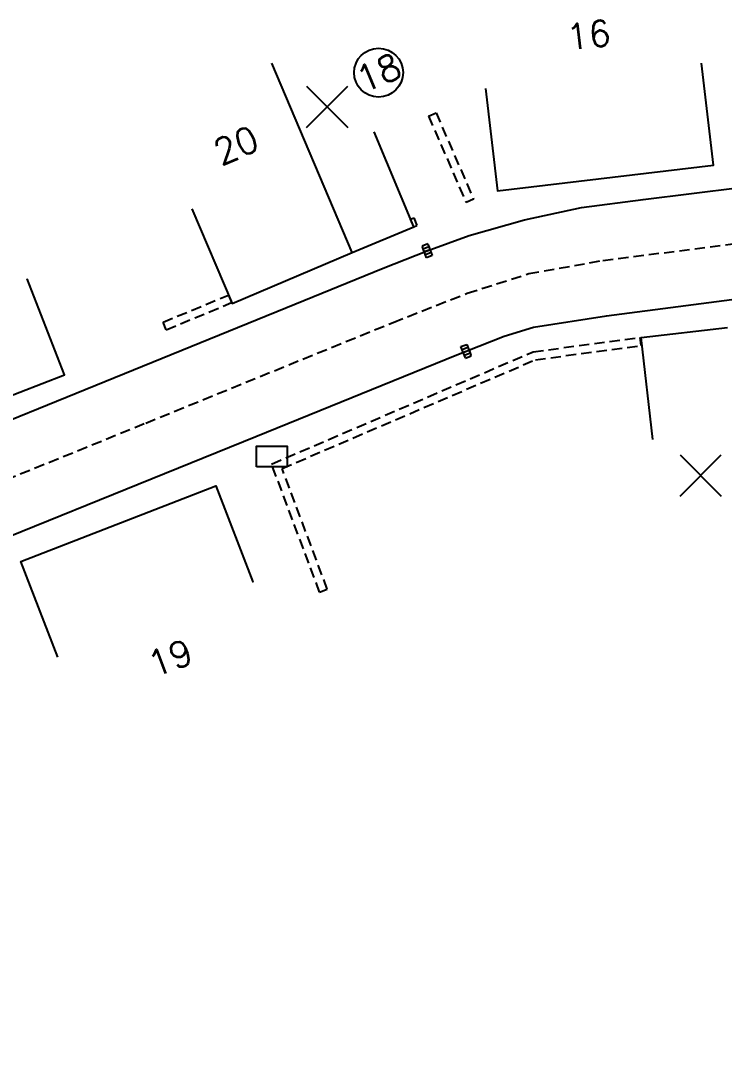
# Model space of a CAD drawing. Header units: millimetres. Extents: x 134000 to 135000, y 131000 to 132000.
# Drawn here: x 134470.7 to 134504.9, y 131392.8 to 131442.9 of the extents above; entities that cross this region are included whole.
import ezdxf
from ezdxf.enums import TextEntityAlignment as Align

# ---------------------------------------------------------------- set-up
doc = ezdxf.new("R2010")
doc.units = ezdxf.units.MM
doc.linetypes.add('DASHED', pattern=[0.75, 0.5, -0.25])
doc.layers.get('0').update_dxf_attribs({"linetype": 'CONTINUOUS'})
for name, color, linetype in [('W0001', 6, 'DASHED'), ('W0008', 7, 'CONTINUOUS'), ('W0100', 7, 'CONTINUOUS'), ('W0112', 1, 'DASHED'), ('W0400', 7, 'CONTINUOUS'), ('W0991', 7, 'CONTINUOUS'), ('W1102', 7, 'CONTINUOUS'), ('W1471', 7, 'CONTINUOUS')]:
    doc.layers.add(name, color=color, linetype=linetype)
doc.styles.get("Standard").update_dxf_attribs({"font": 'romans.shx', "width": 0.85})

# ---------------------------------------------------------------- blocks, each defined once
blk = doc.blocks.new('t991o')
at = {"color": 0, "linetype": 'Continuous'}
for p, q in [((-1, 1), (1, -1)), ((-1, -1), (1, 1))]:
    blk.add_line(p, q, dxfattribs=at)
blk = doc.blocks.new('T400')
for p, q in [((-0.15, 0.3), (0.15, 0.3)), ((-0.15, -0.25), (-0.15, 0.3)), ((-0.15, 0.15), (0.15, 0.15)), ((-0.15, 0), (0.15, 0)), ((0.15, 0.3), (0.15, -0.25)), ((-0.15, -0.15), (0.15, -0.15)), ((-0.15, -0.25), (-0.15, -0.3)), ((-0.15, -0.3), (0.15, -0.3)), ((0.15, -0.3), (0.15, -0.25))]:
    blk.add_line(p, q)
blk = doc.blocks.new('T1471')
at = {"color": 0, "linetype": 'Continuous', "flags": 128}
blk.add_lwpolyline([(-0.75, -0.5), (-0.75, 0.5), (0.75, 0.5), (0.75, -0.5), (-0.75, -0.5)], dxfattribs=at)

msp = doc.modelspace()

# ---------------------------------------------------------------- linework, layer by layer
at = {"layer": 'W0001'}
msp.add_lwpolyline([(134299.532, 131341.367), (134318.308, 131350.726), (134327.81, 131352.736), (134339.942, 131360.458), (134353.052, 131367.881), (134374.138, 131378.946), (134395.091, 131389.924), (134398.939, 131392.146), (134405.223, 131394.886), (134411.221, 131396.806), (134426.958, 131403.198), (134447.062, 131411.324), (134476.783, 131423.388), (134488.806, 131428.284), (134492.404, 131429.697), (134495.396, 131430.652), (134498.992, 131431.294), (134506.999, 131432.307), (134519.212, 131433.61), (134530.862, 131434.019), (134541.312, 131433.831), (134560.223, 131432.693)], dxfattribs=at)
at = {"layer": 'W0008'}
for points in [[(134363.91, 131376.601), (134370.641, 131380.114), (134372.887, 131381.299), (134395.274, 131392.984), (134395.61, 131393.161), (134398.369, 131394.42), (134402.078, 131395.929), (134409.518, 131398.931), (134415.311, 131401.29), (134426.169, 131405.696), (134428.911, 131406.783), (134439.95, 131411.256), (134446.876, 131414.047), (134458.587, 131418.806), (134483.59, 131428.983), (134488.323, 131430.924), (134490.458, 131431.761), (134492.504, 131432.503), (134495.184, 131433.266), (134497.953, 131433.868), (134500.959, 131434.257), (134505.645, 131434.833)], [(134375.389, 131376.593), (134390.27, 131384.424), (134390.69, 131384.646), (134398.732, 131388.865), (134400.369, 131390.33), (134401.695, 131391.058), (134403.558, 131391.927), (134405.511, 131392.737), (134407.33, 131393.352), (134410.335, 131393.628), (134428.677, 131401.077), (134429.11, 131401.253), (134482.137, 131422.733), (134491.898, 131426.705), (134492.349, 131426.88), (134494.192, 131427.617), (134495.619, 131428.054), (134499.163, 131428.608), (134507.254, 131429.659)]]:
    msp.add_lwpolyline(points, dxfattribs=at)
at = {"layer": 'W0100'}
for points in [[(134493.293, 131439.643), (134493.882, 131434.678), (134504.368, 131435.923), (134503.778, 131440.888), (134503.778, 131440.888), (134503.778, 131440.888), (134503.778, 131440.888), (134503.778, 131440.888), (134503.778, 131440.888), (134503.778, 131440.888), (134503.778, 131440.888), (134503.778, 131440.888), (134503.778, 131440.888), (134503.778, 131440.888), (134503.778, 131440.888), (134503.778, 131440.888), (134503.778, 131440.888), (134503.778, 131440.888), (134503.778, 131440.888), (134503.778, 131440.888), (134503.778, 131440.888), (134503.778, 131440.888), (134503.778, 131440.888), (134503.778, 131440.888), (134503.778, 131440.888), (134503.778, 131440.888), (134503.778, 131440.888), (134503.778, 131440.888), (134503.778, 131440.888), (134503.778, 131440.888), (134503.778, 131440.888), (134503.778, 131440.888), (134503.778, 131440.888), (134503.778, 131440.888), (134503.778, 131440.888), (134503.778, 131440.888), (134503.778, 131440.888), (134503.778, 131440.888), (134503.778, 131440.888), (134503.778, 131440.888), (134503.778, 131440.888), (134503.778, 131440.888), (134503.778, 131440.888), (134503.778, 131440.888), (134503.778, 131440.888), (134503.778, 131440.888), (134503.778, 131440.888), (134503.778, 131440.888), (134503.778, 131440.888), (134503.778, 131440.888), (134503.778, 131440.888), (134503.778, 131440.888), (134503.778, 131440.888), (134503.778, 131440.888), (134503.778, 131440.888), (134503.778, 131440.888), (134503.778, 131440.888), (134503.778, 131440.888), (134503.778, 131440.888), (134503.778, 131440.888), (134503.778, 131440.888), (134503.778, 131440.888), (134503.778, 131440.888), (134503.778, 131440.888), (134503.778, 131440.888), (134503.778, 131440.888), (134503.778, 131440.888), (134503.778, 131440.888), (134503.778, 131440.888), (134503.778, 131440.888), (134503.778, 131440.888), (134503.778, 131440.888), (134503.778, 131440.888), (134503.778, 131440.888), (134503.778, 131440.888), (134503.778, 131440.888), (134503.778, 131440.888), (134503.778, 131440.888), (134503.778, 131440.888), (134503.778, 131440.888), (134503.778, 131440.888), (134503.778, 131440.888), (134503.778, 131440.888), (134503.778, 131440.888), (134503.778, 131440.888), (134503.778, 131440.888), (134503.778, 131440.888), (134503.778, 131440.888), (134503.778, 131440.888), (134503.778, 131440.888), (134503.778, 131440.888), (134503.778, 131440.888), (134503.778, 131440.888), (134503.778, 131440.888), (134503.778, 131440.888), (134503.778, 131440.888), (134503.778, 131440.888), (134503.778, 131440.888), (134503.778, 131440.888), (134503.778, 131440.888), (134503.778, 131440.888), (134503.778, 131440.888), (134503.778, 131440.888), (134503.778, 131440.888), (134503.778, 131440.888), (134503.778, 131440.888), (134503.778, 131440.888), (134503.778, 131440.888), (134503.778, 131440.888), (134503.778, 131440.888), (134503.778, 131440.888), (134503.778, 131440.888), (134503.778, 131440.888), (134503.778, 131440.888), (134503.778, 131440.888), (134503.778, 131440.888), (134503.778, 131440.888), (134503.778, 131440.888), (134503.778, 131440.888), (134503.778, 131440.888)], [(134479.03, 131433.804), (134480.985, 131429.202), (134486.819, 131431.68), (134489.807, 131432.933), (134487.874, 131437.544), (134487.874, 131437.544), (134487.874, 131437.544), (134487.874, 131437.544), (134487.874, 131437.544), (134487.874, 131437.544), (134487.874, 131437.544), (134487.874, 131437.544), (134487.874, 131437.544), (134487.874, 131437.544), (134487.874, 131437.544), (134487.874, 131437.544), (134487.874, 131437.544), (134487.874, 131437.544), (134487.874, 131437.544), (134487.874, 131437.544), (134487.874, 131437.544), (134487.874, 131437.544), (134487.874, 131437.544), (134487.874, 131437.544), (134487.874, 131437.544), (134487.874, 131437.544), (134487.874, 131437.544), (134487.874, 131437.544), (134487.874, 131437.544), (134487.874, 131437.544), (134487.874, 131437.544), (134487.874, 131437.544), (134487.874, 131437.544), (134487.874, 131437.544), (134487.874, 131437.544), (134487.874, 131437.544), (134487.874, 131437.544), (134487.874, 131437.544), (134487.874, 131437.544), (134487.874, 131437.544), (134487.874, 131437.544), (134487.874, 131437.544), (134487.874, 131437.544), (134487.874, 131437.544), (134487.874, 131437.544), (134487.874, 131437.544), (134487.874, 131437.544), (134487.874, 131437.544), (134487.874, 131437.544), (134487.874, 131437.544), (134487.874, 131437.544), (134487.874, 131437.544), (134487.874, 131437.544), (134487.874, 131437.544), (134487.874, 131437.544), (134487.874, 131437.544), (134487.874, 131437.544), (134487.874, 131437.544), (134487.874, 131437.544), (134487.874, 131437.544), (134487.874, 131437.544), (134487.874, 131437.544), (134487.874, 131437.544), (134487.874, 131437.544), (134487.874, 131437.544), (134487.874, 131437.544), (134487.874, 131437.544), (134487.874, 131437.544), (134487.874, 131437.544), (134487.874, 131437.544), (134487.874, 131437.544), (134487.874, 131437.544), (134487.874, 131437.544), (134487.874, 131437.544), (134487.874, 131437.544), (134487.874, 131437.544), (134487.874, 131437.544), (134487.874, 131437.544), (134487.874, 131437.544), (134487.874, 131437.544), (134487.874, 131437.544), (134487.874, 131437.544), (134487.874, 131437.544), (134487.874, 131437.544), (134487.874, 131437.544), (134487.874, 131437.544), (134487.874, 131437.544), (134487.874, 131437.544), (134487.874, 131437.544), (134487.874, 131437.544), (134487.874, 131437.544), (134487.874, 131437.544), (134487.874, 131437.544), (134487.874, 131437.544), (134487.874, 131437.544), (134487.874, 131437.544), (134487.874, 131437.544), (134487.874, 131437.544), (134487.874, 131437.544), (134487.874, 131437.544), (134487.874, 131437.544), (134487.874, 131437.544), (134487.874, 131437.544), (134487.874, 131437.544), (134487.874, 131437.544), (134487.874, 131437.544), (134487.874, 131437.544), (134487.874, 131437.544), (134487.874, 131437.544), (134487.874, 131437.544), (134487.874, 131437.544), (134487.874, 131437.544), (134487.874, 131437.544), (134487.874, 131437.544), (134487.874, 131437.544), (134487.874, 131437.544), (134487.874, 131437.544), (134487.874, 131437.544), (134487.874, 131437.544), (134487.874, 131437.544)], [(134456.543, 131419.406), (134472.841, 131425.74), (134471.03, 131430.4), (134471.03, 131430.4), (134471.03, 131430.4), (134471.03, 131430.4), (134471.03, 131430.4), (134471.03, 131430.4), (134471.03, 131430.4), (134471.03, 131430.4), (134471.03, 131430.4), (134471.03, 131430.4), (134471.03, 131430.4), (134471.03, 131430.4), (134471.03, 131430.4), (134471.03, 131430.4), (134471.03, 131430.4), (134471.03, 131430.4), (134471.03, 131430.4), (134471.03, 131430.4), (134471.03, 131430.4), (134471.03, 131430.4), (134471.03, 131430.4), (134471.03, 131430.4), (134471.03, 131430.4), (134471.03, 131430.4), (134471.03, 131430.4), (134471.03, 131430.4), (134471.03, 131430.4), (134471.03, 131430.4), (134471.03, 131430.4), (134471.03, 131430.4), (134471.03, 131430.4), (134471.03, 131430.4), (134471.03, 131430.4), (134471.03, 131430.4), (134471.03, 131430.4), (134471.03, 131430.4), (134471.03, 131430.4), (134471.03, 131430.4), (134471.03, 131430.4), (134471.03, 131430.4), (134471.03, 131430.4), (134471.03, 131430.4), (134471.03, 131430.4), (134471.03, 131430.4), (134471.03, 131430.4), (134471.03, 131430.4), (134471.03, 131430.4), (134471.03, 131430.4), (134471.03, 131430.4), (134471.03, 131430.4), (134471.03, 131430.4), (134471.03, 131430.4), (134471.03, 131430.4), (134471.03, 131430.4), (134471.03, 131430.4), (134471.03, 131430.4), (134471.03, 131430.4), (134471.03, 131430.4), (134471.03, 131430.4), (134471.03, 131430.4), (134471.03, 131430.4), (134471.03, 131430.4), (134471.03, 131430.4), (134471.03, 131430.4), (134471.03, 131430.4), (134471.03, 131430.4), (134471.03, 131430.4), (134471.03, 131430.4), (134471.03, 131430.4), (134471.03, 131430.4), (134471.03, 131430.4), (134471.03, 131430.4), (134471.03, 131430.4), (134471.03, 131430.4), (134471.03, 131430.4), (134471.03, 131430.4), (134471.03, 131430.4), (134471.03, 131430.4), (134471.03, 131430.4), (134471.03, 131430.4), (134471.03, 131430.4), (134471.03, 131430.4), (134471.03, 131430.4), (134471.03, 131430.4), (134471.03, 131430.4), (134471.03, 131430.4), (134471.03, 131430.4), (134471.03, 131430.4), (134471.03, 131430.4), (134471.03, 131430.4), (134471.03, 131430.4), (134471.03, 131430.4), (134471.03, 131430.4), (134471.03, 131430.4), (134471.03, 131430.4), (134471.03, 131430.4), (134471.03, 131430.4), (134471.03, 131430.4), (134471.03, 131430.4), (134471.03, 131430.4), (134471.03, 131430.4), (134471.03, 131430.4), (134471.03, 131430.4), (134471.03, 131430.4), (134471.03, 131430.4), (134471.03, 131430.4), (134471.03, 131430.4), (134471.03, 131430.4), (134471.03, 131430.4), (134471.03, 131430.4), (134471.03, 131430.4), (134471.03, 131430.4), (134471.03, 131430.4), (134471.03, 131430.4), (134471.03, 131430.4), (134471.03, 131430.4)], [(134501.419, 131422.588), (134500.851, 131427.555), (134505.041, 131428.035)], [(134472.512, 131412.002), (134470.71, 131416.666), (134480.192, 131420.33), (134481.995, 131415.666), (134481.995, 131415.666), (134481.995, 131415.666), (134481.995, 131415.666), (134481.995, 131415.666), (134481.995, 131415.666), (134481.995, 131415.666), (134481.995, 131415.666), (134481.995, 131415.666), (134481.995, 131415.666), (134481.995, 131415.666), (134481.995, 131415.666), (134481.995, 131415.666), (134481.995, 131415.666), (134481.995, 131415.666), (134481.995, 131415.666), (134481.995, 131415.666), (134481.995, 131415.666), (134481.995, 131415.666), (134481.995, 131415.666), (134481.995, 131415.666), (134481.995, 131415.666), (134481.995, 131415.666), (134481.995, 131415.666), (134481.995, 131415.666), (134481.995, 131415.666), (134481.995, 131415.666), (134481.995, 131415.666), (134481.995, 131415.666), (134481.995, 131415.666), (134481.995, 131415.666), (134481.995, 131415.666), (134481.995, 131415.666), (134481.995, 131415.666), (134481.995, 131415.666), (134481.995, 131415.666), (134481.995, 131415.666), (134481.995, 131415.666), (134481.995, 131415.666), (134481.995, 131415.666), (134481.995, 131415.666), (134481.995, 131415.666), (134481.995, 131415.666), (134481.995, 131415.666), (134481.995, 131415.666), (134481.995, 131415.666), (134481.995, 131415.666), (134481.995, 131415.666), (134481.995, 131415.666), (134481.995, 131415.666), (134481.995, 131415.666), (134481.995, 131415.666), (134481.995, 131415.666), (134481.995, 131415.666), (134481.995, 131415.666), (134481.995, 131415.666), (134481.995, 131415.666), (134481.995, 131415.666), (134481.995, 131415.666), (134481.995, 131415.666), (134481.995, 131415.666), (134481.995, 131415.666), (134481.995, 131415.666), (134481.995, 131415.666), (134481.995, 131415.666), (134481.995, 131415.666), (134481.995, 131415.666), (134481.995, 131415.666), (134481.995, 131415.666), (134481.995, 131415.666), (134481.995, 131415.666), (134481.995, 131415.666), (134481.995, 131415.666), (134481.995, 131415.666), (134481.995, 131415.666), (134481.995, 131415.666), (134481.995, 131415.666), (134481.995, 131415.666), (134481.995, 131415.666), (134481.995, 131415.666), (134481.995, 131415.666), (134481.995, 131415.666), (134481.995, 131415.666), (134481.995, 131415.666), (134481.995, 131415.666), (134481.995, 131415.666), (134481.995, 131415.666), (134481.995, 131415.666), (134481.995, 131415.666), (134481.995, 131415.666), (134481.995, 131415.666), (134481.995, 131415.666), (134481.995, 131415.666), (134481.995, 131415.666), (134481.995, 131415.666), (134481.995, 131415.666), (134481.995, 131415.666), (134481.995, 131415.666), (134481.995, 131415.666), (134481.995, 131415.666), (134481.995, 131415.666), (134481.995, 131415.666), (134481.995, 131415.666), (134481.995, 131415.666), (134481.995, 131415.666), (134481.995, 131415.666), (134481.995, 131415.666), (134481.995, 131415.666), (134481.995, 131415.666), (134481.995, 131415.666), (134481.995, 131415.666), (134481.995, 131415.666), (134481.995, 131415.666), (134481.995, 131415.666), (134481.995, 131415.666), (134481.995, 131415.666), (134481.995, 131415.666)]]:
    msp.add_lwpolyline(points, dxfattribs=at)
at = {"layer": 'W0112'}
for points in [[(134490.523, 131438.305), (134490.889, 131438.465), (134492.714, 131434.274), (134492.347, 131434.114), (134492.347, 131434.114), (134492.347, 131434.114), (134492.347, 131434.114), (134492.347, 131434.114), (134492.347, 131434.114), (134492.347, 131434.114), (134492.347, 131434.114), (134492.347, 131434.114), (134492.347, 131434.114), (134492.347, 131434.114), (134492.347, 131434.114), (134492.347, 131434.114), (134492.347, 131434.114), (134492.347, 131434.114), (134492.347, 131434.114), (134492.347, 131434.114), (134492.347, 131434.114), (134492.347, 131434.114), (134492.347, 131434.114), (134492.347, 131434.114), (134492.347, 131434.114), (134492.347, 131434.114), (134492.347, 131434.114), (134492.347, 131434.114), (134492.347, 131434.114), (134492.347, 131434.114), (134492.347, 131434.114), (134492.347, 131434.114), (134492.347, 131434.114), (134492.347, 131434.114), (134492.347, 131434.114), (134492.347, 131434.114), (134492.347, 131434.114), (134492.347, 131434.114), (134492.347, 131434.114), (134492.347, 131434.114), (134492.347, 131434.114), (134492.347, 131434.114), (134492.347, 131434.114), (134492.347, 131434.114), (134492.347, 131434.114), (134492.347, 131434.114), (134492.347, 131434.114), (134492.347, 131434.114), (134492.347, 131434.114), (134492.347, 131434.114), (134492.347, 131434.114), (134492.347, 131434.114), (134492.347, 131434.114), (134492.347, 131434.114), (134492.347, 131434.114), (134492.347, 131434.114), (134492.347, 131434.114), (134492.347, 131434.114), (134492.347, 131434.114), (134492.347, 131434.114), (134492.347, 131434.114), (134492.347, 131434.114), (134492.347, 131434.114), (134492.347, 131434.114), (134492.347, 131434.114), (134492.347, 131434.114), (134492.347, 131434.114), (134492.347, 131434.114), (134492.347, 131434.114), (134492.347, 131434.114), (134492.347, 131434.114), (134492.347, 131434.114), (134492.347, 131434.114), (134492.347, 131434.114), (134492.347, 131434.114), (134492.347, 131434.114), (134492.347, 131434.114), (134492.347, 131434.114), (134492.347, 131434.114), (134492.347, 131434.114), (134492.347, 131434.114), (134492.347, 131434.114), (134492.347, 131434.114), (134492.347, 131434.114), (134492.347, 131434.114), (134492.347, 131434.114), (134492.347, 131434.114), (134492.347, 131434.114), (134492.347, 131434.114), (134492.347, 131434.114), (134492.347, 131434.114), (134492.347, 131434.114), (134492.347, 131434.114), (134492.347, 131434.114), (134492.347, 131434.114), (134492.347, 131434.114), (134492.347, 131434.114), (134492.347, 131434.114), (134492.347, 131434.114), (134492.347, 131434.114), (134492.347, 131434.114), (134492.347, 131434.114), (134492.347, 131434.114), (134492.347, 131434.114), (134492.347, 131434.114), (134492.347, 131434.114), (134492.347, 131434.114), (134492.347, 131434.114), (134492.347, 131434.114), (134492.347, 131434.114), (134492.347, 131434.114), (134492.347, 131434.114), (134492.347, 131434.114), (134492.347, 131434.114), (134492.347, 131434.114), (134492.347, 131434.114), (134492.347, 131434.114), (134492.347, 131434.114), (134492.347, 131434.114), (134492.347, 131434.114)], [(134490.523, 131438.305), (134492.347, 131434.114), (134492.347, 131434.114), (134492.347, 131434.114), (134492.347, 131434.114), (134492.347, 131434.114), (134492.347, 131434.114), (134492.347, 131434.114), (134492.347, 131434.114), (134492.347, 131434.114), (134492.347, 131434.114), (134492.347, 131434.114), (134492.347, 131434.114), (134492.347, 131434.114), (134492.347, 131434.114), (134492.347, 131434.114), (134492.347, 131434.114), (134492.347, 131434.114), (134492.347, 131434.114), (134492.347, 131434.114), (134492.347, 131434.114), (134492.347, 131434.114), (134492.347, 131434.114), (134492.347, 131434.114), (134492.347, 131434.114), (134492.347, 131434.114), (134492.347, 131434.114), (134492.347, 131434.114), (134492.347, 131434.114), (134492.347, 131434.114), (134492.347, 131434.114), (134492.347, 131434.114), (134492.347, 131434.114), (134492.347, 131434.114), (134492.347, 131434.114), (134492.347, 131434.114), (134492.347, 131434.114), (134492.347, 131434.114), (134492.347, 131434.114), (134492.347, 131434.114), (134492.347, 131434.114), (134492.347, 131434.114), (134492.347, 131434.114), (134492.347, 131434.114), (134492.347, 131434.114), (134492.347, 131434.114), (134492.347, 131434.114), (134492.347, 131434.114), (134492.347, 131434.114), (134492.347, 131434.114), (134492.347, 131434.114), (134492.347, 131434.114), (134492.347, 131434.114), (134492.347, 131434.114), (134492.347, 131434.114), (134492.347, 131434.114), (134492.347, 131434.114), (134492.347, 131434.114), (134492.347, 131434.114), (134492.347, 131434.114), (134492.347, 131434.114), (134492.347, 131434.114), (134492.347, 131434.114), (134492.347, 131434.114), (134492.347, 131434.114), (134492.347, 131434.114), (134492.347, 131434.114), (134492.347, 131434.114), (134492.347, 131434.114), (134492.347, 131434.114), (134492.347, 131434.114), (134492.347, 131434.114), (134492.347, 131434.114), (134492.347, 131434.114), (134492.347, 131434.114), (134492.347, 131434.114), (134492.347, 131434.114), (134492.347, 131434.114), (134492.347, 131434.114), (134492.347, 131434.114), (134492.347, 131434.114), (134492.347, 131434.114), (134492.347, 131434.114), (134492.347, 131434.114), (134492.347, 131434.114), (134492.347, 131434.114), (134492.347, 131434.114), (134492.347, 131434.114), (134492.347, 131434.114), (134492.347, 131434.114), (134492.347, 131434.114), (134492.347, 131434.114), (134492.347, 131434.114), (134492.347, 131434.114), (134492.347, 131434.114), (134492.347, 131434.114), (134492.347, 131434.114), (134492.347, 131434.114), (134492.347, 131434.114), (134492.347, 131434.114), (134492.347, 131434.114), (134492.347, 131434.114), (134492.347, 131434.114), (134492.347, 131434.114), (134492.347, 131434.114), (134492.347, 131434.114), (134492.347, 131434.114), (134492.347, 131434.114), (134492.347, 131434.114), (134492.347, 131434.114), (134492.347, 131434.114), (134492.347, 131434.114), (134492.347, 131434.114), (134492.347, 131434.114), (134492.347, 131434.114), (134492.347, 131434.114), (134492.347, 131434.114), (134492.347, 131434.114), (134492.347, 131434.114), (134492.347, 131434.114)], [(134489.808, 131432.929), (134489.653, 131433.298), (134489.808, 131433.363), (134489.962, 131432.994), (134489.962, 131432.994), (134489.962, 131432.994), (134489.962, 131432.994), (134489.962, 131432.994), (134489.962, 131432.994), (134489.962, 131432.994), (134489.962, 131432.994), (134489.962, 131432.994), (134489.962, 131432.994), (134489.962, 131432.994), (134489.962, 131432.994), (134489.962, 131432.994), (134489.962, 131432.994), (134489.962, 131432.994), (134489.962, 131432.994), (134489.962, 131432.994), (134489.962, 131432.994), (134489.962, 131432.994), (134489.962, 131432.994), (134489.962, 131432.994), (134489.962, 131432.994), (134489.962, 131432.994), (134489.962, 131432.994), (134489.962, 131432.994), (134489.962, 131432.994), (134489.962, 131432.994), (134489.962, 131432.994), (134489.962, 131432.994), (134489.962, 131432.994), (134489.962, 131432.994), (134489.962, 131432.994), (134489.962, 131432.994), (134489.962, 131432.994), (134489.962, 131432.994), (134489.962, 131432.994), (134489.962, 131432.994), (134489.962, 131432.994), (134489.962, 131432.994), (134489.962, 131432.994), (134489.962, 131432.994), (134489.962, 131432.994), (134489.962, 131432.994), (134489.962, 131432.994), (134489.962, 131432.994), (134489.962, 131432.994), (134489.962, 131432.994), (134489.962, 131432.994), (134489.962, 131432.994), (134489.962, 131432.994), (134489.962, 131432.994), (134489.962, 131432.994), (134489.962, 131432.994), (134489.962, 131432.994), (134489.962, 131432.994), (134489.962, 131432.994), (134489.962, 131432.994), (134489.962, 131432.994), (134489.962, 131432.994), (134489.962, 131432.994), (134489.962, 131432.994), (134489.962, 131432.994), (134489.962, 131432.994), (134489.962, 131432.994), (134489.962, 131432.994), (134489.962, 131432.994), (134489.962, 131432.994), (134489.962, 131432.994), (134489.962, 131432.994), (134489.962, 131432.994), (134489.962, 131432.994), (134489.962, 131432.994), (134489.962, 131432.994), (134489.962, 131432.994), (134489.962, 131432.994), (134489.962, 131432.994), (134489.962, 131432.994), (134489.962, 131432.994), (134489.962, 131432.994), (134489.962, 131432.994), (134489.962, 131432.994), (134489.962, 131432.994), (134489.962, 131432.994), (134489.962, 131432.994), (134489.962, 131432.994), (134489.962, 131432.994), (134489.962, 131432.994), (134489.962, 131432.994), (134489.962, 131432.994), (134489.962, 131432.994), (134489.962, 131432.994), (134489.962, 131432.994), (134489.962, 131432.994), (134489.962, 131432.994), (134489.962, 131432.994), (134489.962, 131432.994), (134489.962, 131432.994), (134489.962, 131432.994), (134489.962, 131432.994), (134489.962, 131432.994), (134489.962, 131432.994), (134489.962, 131432.994), (134489.962, 131432.994), (134489.962, 131432.994), (134489.962, 131432.994), (134489.962, 131432.994), (134489.962, 131432.994), (134489.962, 131432.994), (134489.962, 131432.994), (134489.962, 131432.994), (134489.962, 131432.994), (134489.962, 131432.994), (134489.962, 131432.994), (134489.962, 131432.994), (134489.962, 131432.994), (134489.962, 131432.994), (134489.962, 131432.994)], [(134489.808, 131432.929), (134489.962, 131432.994), (134489.962, 131432.994), (134489.962, 131432.994), (134489.962, 131432.994), (134489.962, 131432.994), (134489.962, 131432.994), (134489.962, 131432.994), (134489.962, 131432.994), (134489.962, 131432.994), (134489.962, 131432.994), (134489.962, 131432.994), (134489.962, 131432.994), (134489.962, 131432.994), (134489.962, 131432.994), (134489.962, 131432.994), (134489.962, 131432.994), (134489.962, 131432.994), (134489.962, 131432.994), (134489.962, 131432.994), (134489.962, 131432.994), (134489.962, 131432.994), (134489.962, 131432.994), (134489.962, 131432.994), (134489.962, 131432.994), (134489.962, 131432.994), (134489.962, 131432.994), (134489.962, 131432.994), (134489.962, 131432.994), (134489.962, 131432.994), (134489.962, 131432.994), (134489.962, 131432.994), (134489.962, 131432.994), (134489.962, 131432.994), (134489.962, 131432.994), (134489.962, 131432.994), (134489.962, 131432.994), (134489.962, 131432.994), (134489.962, 131432.994), (134489.962, 131432.994), (134489.962, 131432.994), (134489.962, 131432.994), (134489.962, 131432.994), (134489.962, 131432.994), (134489.962, 131432.994), (134489.962, 131432.994), (134489.962, 131432.994), (134489.962, 131432.994), (134489.962, 131432.994), (134489.962, 131432.994), (134489.962, 131432.994), (134489.962, 131432.994), (134489.962, 131432.994), (134489.962, 131432.994), (134489.962, 131432.994), (134489.962, 131432.994), (134489.962, 131432.994), (134489.962, 131432.994), (134489.962, 131432.994), (134489.962, 131432.994), (134489.962, 131432.994), (134489.962, 131432.994), (134489.962, 131432.994), (134489.962, 131432.994), (134489.962, 131432.994), (134489.962, 131432.994), (134489.962, 131432.994), (134489.962, 131432.994), (134489.962, 131432.994), (134489.962, 131432.994), (134489.962, 131432.994), (134489.962, 131432.994), (134489.962, 131432.994), (134489.962, 131432.994), (134489.962, 131432.994), (134489.962, 131432.994), (134489.962, 131432.994), (134489.962, 131432.994), (134489.962, 131432.994), (134489.962, 131432.994), (134489.962, 131432.994), (134489.962, 131432.994), (134489.962, 131432.994), (134489.962, 131432.994), (134489.962, 131432.994), (134489.962, 131432.994), (134489.962, 131432.994), (134489.962, 131432.994), (134489.962, 131432.994), (134489.962, 131432.994), (134489.962, 131432.994), (134489.962, 131432.994), (134489.962, 131432.994), (134489.962, 131432.994), (134489.962, 131432.994), (134489.962, 131432.994), (134489.962, 131432.994), (134489.962, 131432.994), (134489.962, 131432.994), (134489.962, 131432.994), (134489.962, 131432.994), (134489.962, 131432.994), (134489.962, 131432.994), (134489.962, 131432.994), (134489.962, 131432.994), (134489.962, 131432.994), (134489.962, 131432.994), (134489.962, 131432.994), (134489.962, 131432.994), (134489.962, 131432.994), (134489.962, 131432.994), (134489.962, 131432.994), (134489.962, 131432.994), (134489.962, 131432.994), (134489.962, 131432.994), (134489.962, 131432.994), (134489.962, 131432.994), (134489.962, 131432.994), (134489.962, 131432.994), (134489.962, 131432.994)], [(134477.777, 131427.919), (134477.623, 131428.288), (134480.801, 131429.612), (134480.954, 131429.243), (134480.954, 131429.243), (134480.954, 131429.243), (134480.954, 131429.243), (134480.954, 131429.243), (134480.954, 131429.243), (134480.954, 131429.243), (134480.954, 131429.243), (134480.954, 131429.243), (134480.954, 131429.243), (134480.954, 131429.243), (134480.954, 131429.243), (134480.954, 131429.243), (134480.954, 131429.243), (134480.954, 131429.243), (134480.954, 131429.243), (134480.954, 131429.243), (134480.954, 131429.243), (134480.954, 131429.243), (134480.954, 131429.243), (134480.954, 131429.243), (134480.954, 131429.243), (134480.954, 131429.243), (134480.954, 131429.243), (134480.954, 131429.243), (134480.954, 131429.243), (134480.954, 131429.243), (134480.954, 131429.243), (134480.954, 131429.243), (134480.954, 131429.243), (134480.954, 131429.243), (134480.954, 131429.243), (134480.954, 131429.243), (134480.954, 131429.243), (134480.954, 131429.243), (134480.954, 131429.243), (134480.954, 131429.243), (134480.954, 131429.243), (134480.954, 131429.243), (134480.954, 131429.243), (134480.954, 131429.243), (134480.954, 131429.243), (134480.954, 131429.243), (134480.954, 131429.243), (134480.954, 131429.243), (134480.954, 131429.243), (134480.954, 131429.243), (134480.954, 131429.243), (134480.954, 131429.243), (134480.954, 131429.243), (134480.954, 131429.243), (134480.954, 131429.243), (134480.954, 131429.243), (134480.954, 131429.243), (134480.954, 131429.243), (134480.954, 131429.243), (134480.954, 131429.243), (134480.954, 131429.243), (134480.954, 131429.243), (134480.954, 131429.243), (134480.954, 131429.243), (134480.954, 131429.243), (134480.954, 131429.243), (134480.954, 131429.243), (134480.954, 131429.243), (134480.954, 131429.243), (134480.954, 131429.243), (134480.954, 131429.243), (134480.954, 131429.243), (134480.954, 131429.243), (134480.954, 131429.243), (134480.954, 131429.243), (134480.954, 131429.243), (134480.954, 131429.243), (134480.954, 131429.243), (134480.954, 131429.243), (134480.954, 131429.243), (134480.954, 131429.243), (134480.954, 131429.243), (134480.954, 131429.243), (134480.954, 131429.243), (134480.954, 131429.243), (134480.954, 131429.243), (134480.954, 131429.243), (134480.954, 131429.243), (134480.954, 131429.243), (134480.954, 131429.243), (134480.954, 131429.243), (134480.954, 131429.243), (134480.954, 131429.243), (134480.954, 131429.243), (134480.954, 131429.243), (134480.954, 131429.243), (134480.954, 131429.243), (134480.954, 131429.243), (134480.954, 131429.243), (134480.954, 131429.243), (134480.954, 131429.243), (134480.954, 131429.243), (134480.954, 131429.243), (134480.954, 131429.243), (134480.954, 131429.243), (134480.954, 131429.243), (134480.954, 131429.243), (134480.954, 131429.243), (134480.954, 131429.243), (134480.954, 131429.243), (134480.954, 131429.243), (134480.954, 131429.243), (134480.954, 131429.243), (134480.954, 131429.243), (134480.954, 131429.243), (134480.954, 131429.243), (134480.954, 131429.243), (134480.954, 131429.243), (134480.954, 131429.243), (134480.954, 131429.243)], [(134477.777, 131427.919), (134480.954, 131429.243), (134480.954, 131429.243), (134480.954, 131429.243), (134480.954, 131429.243), (134480.954, 131429.243), (134480.954, 131429.243), (134480.954, 131429.243), (134480.954, 131429.243), (134480.954, 131429.243), (134480.954, 131429.243), (134480.954, 131429.243), (134480.954, 131429.243), (134480.954, 131429.243), (134480.954, 131429.243), (134480.954, 131429.243), (134480.954, 131429.243), (134480.954, 131429.243), (134480.954, 131429.243), (134480.954, 131429.243), (134480.954, 131429.243), (134480.954, 131429.243), (134480.954, 131429.243), (134480.954, 131429.243), (134480.954, 131429.243), (134480.954, 131429.243), (134480.954, 131429.243), (134480.954, 131429.243), (134480.954, 131429.243), (134480.954, 131429.243), (134480.954, 131429.243), (134480.954, 131429.243), (134480.954, 131429.243), (134480.954, 131429.243), (134480.954, 131429.243), (134480.954, 131429.243), (134480.954, 131429.243), (134480.954, 131429.243), (134480.954, 131429.243), (134480.954, 131429.243), (134480.954, 131429.243), (134480.954, 131429.243), (134480.954, 131429.243), (134480.954, 131429.243), (134480.954, 131429.243), (134480.954, 131429.243), (134480.954, 131429.243), (134480.954, 131429.243), (134480.954, 131429.243), (134480.954, 131429.243), (134480.954, 131429.243), (134480.954, 131429.243), (134480.954, 131429.243), (134480.954, 131429.243), (134480.954, 131429.243), (134480.954, 131429.243), (134480.954, 131429.243), (134480.954, 131429.243), (134480.954, 131429.243), (134480.954, 131429.243), (134480.954, 131429.243), (134480.954, 131429.243), (134480.954, 131429.243), (134480.954, 131429.243), (134480.954, 131429.243), (134480.954, 131429.243), (134480.954, 131429.243), (134480.954, 131429.243), (134480.954, 131429.243), (134480.954, 131429.243), (134480.954, 131429.243), (134480.954, 131429.243), (134480.954, 131429.243), (134480.954, 131429.243), (134480.954, 131429.243), (134480.954, 131429.243), (134480.954, 131429.243), (134480.954, 131429.243), (134480.954, 131429.243), (134480.954, 131429.243), (134480.954, 131429.243), (134480.954, 131429.243), (134480.954, 131429.243), (134480.954, 131429.243), (134480.954, 131429.243), (134480.954, 131429.243), (134480.954, 131429.243), (134480.954, 131429.243), (134480.954, 131429.243), (134480.954, 131429.243), (134480.954, 131429.243), (134480.954, 131429.243), (134480.954, 131429.243), (134480.954, 131429.243), (134480.954, 131429.243), (134480.954, 131429.243), (134480.954, 131429.243), (134480.954, 131429.243), (134480.954, 131429.243), (134480.954, 131429.243), (134480.954, 131429.243), (134480.954, 131429.243), (134480.954, 131429.243), (134480.954, 131429.243), (134480.954, 131429.243), (134480.954, 131429.243), (134480.954, 131429.243), (134480.954, 131429.243), (134480.954, 131429.243), (134480.954, 131429.243), (134480.954, 131429.243), (134480.954, 131429.243), (134480.954, 131429.243), (134480.954, 131429.243), (134480.954, 131429.243), (134480.954, 131429.243), (134480.954, 131429.243), (134480.954, 131429.243), (134480.954, 131429.243), (134480.954, 131429.243)], [(134485.232, 131415.173), (134482.898, 131421.397), (134495.606, 131426.855), (134500.799, 131427.548), (134500.799, 131427.548), (134500.799, 131427.548), (134500.799, 131427.548), (134500.799, 131427.548), (134500.799, 131427.548), (134500.799, 131427.548), (134500.799, 131427.548), (134500.799, 131427.548), (134500.799, 131427.548), (134500.799, 131427.548), (134500.799, 131427.548), (134500.799, 131427.548), (134500.799, 131427.548), (134500.799, 131427.548), (134500.799, 131427.548), (134500.799, 131427.548), (134500.799, 131427.548), (134500.799, 131427.548), (134500.799, 131427.548), (134500.799, 131427.548), (134500.799, 131427.548), (134500.799, 131427.548), (134500.799, 131427.548), (134500.799, 131427.548), (134500.799, 131427.548), (134500.799, 131427.548), (134500.799, 131427.548), (134500.799, 131427.548), (134500.799, 131427.548), (134500.799, 131427.548), (134500.799, 131427.548), (134500.799, 131427.548), (134500.799, 131427.548), (134500.799, 131427.548), (134500.799, 131427.548), (134500.799, 131427.548), (134500.799, 131427.548), (134500.799, 131427.548), (134500.799, 131427.548), (134500.799, 131427.548), (134500.799, 131427.548), (134500.799, 131427.548), (134500.799, 131427.548), (134500.799, 131427.548), (134500.799, 131427.548), (134500.799, 131427.548), (134500.799, 131427.548), (134500.799, 131427.548), (134500.799, 131427.548), (134500.799, 131427.548), (134500.799, 131427.548), (134500.799, 131427.548), (134500.799, 131427.548), (134500.799, 131427.548), (134500.799, 131427.548), (134500.799, 131427.548), (134500.799, 131427.548), (134500.799, 131427.548), (134500.799, 131427.548), (134500.799, 131427.548), (134500.799, 131427.548), (134500.799, 131427.548), (134500.799, 131427.548), (134500.799, 131427.548), (134500.799, 131427.548), (134500.799, 131427.548), (134500.799, 131427.548), (134500.799, 131427.548), (134500.799, 131427.548), (134500.799, 131427.548), (134500.799, 131427.548), (134500.799, 131427.548), (134500.799, 131427.548), (134500.799, 131427.548), (134500.799, 131427.548), (134500.799, 131427.548), (134500.799, 131427.548), (134500.799, 131427.548), (134500.799, 131427.548), (134500.799, 131427.548), (134500.799, 131427.548), (134500.799, 131427.548), (134500.799, 131427.548), (134500.799, 131427.548), (134500.799, 131427.548), (134500.799, 131427.548), (134500.799, 131427.548), (134500.799, 131427.548), (134500.799, 131427.548), (134500.799, 131427.548), (134500.799, 131427.548), (134500.799, 131427.548), (134500.799, 131427.548), (134500.799, 131427.548), (134500.799, 131427.548), (134500.799, 131427.548), (134500.799, 131427.548), (134500.799, 131427.548), (134500.799, 131427.548), (134500.799, 131427.548), (134500.799, 131427.548), (134500.799, 131427.548), (134500.799, 131427.548), (134500.799, 131427.548), (134500.799, 131427.548), (134500.799, 131427.548), (134500.799, 131427.548), (134500.799, 131427.548), (134500.799, 131427.548), (134500.799, 131427.548), (134500.799, 131427.548), (134500.799, 131427.548), (134500.799, 131427.548), (134500.799, 131427.548), (134500.799, 131427.548), (134500.799, 131427.548)], [(134485.232, 131415.173), (134485.606, 131415.314), (134483.407, 131421.18), (134495.714, 131426.466), (134500.851, 131427.151), (134500.799, 131427.548), (134500.799, 131427.548), (134500.799, 131427.548), (134500.799, 131427.548), (134500.799, 131427.548), (134500.799, 131427.548), (134500.799, 131427.548), (134500.799, 131427.548), (134500.799, 131427.548), (134500.799, 131427.548), (134500.799, 131427.548), (134500.799, 131427.548), (134500.799, 131427.548), (134500.799, 131427.548), (134500.799, 131427.548), (134500.799, 131427.548), (134500.799, 131427.548), (134500.799, 131427.548), (134500.799, 131427.548), (134500.799, 131427.548), (134500.799, 131427.548), (134500.799, 131427.548), (134500.799, 131427.548), (134500.799, 131427.548), (134500.799, 131427.548), (134500.799, 131427.548), (134500.799, 131427.548), (134500.799, 131427.548), (134500.799, 131427.548), (134500.799, 131427.548), (134500.799, 131427.548), (134500.799, 131427.548), (134500.799, 131427.548), (134500.799, 131427.548), (134500.799, 131427.548), (134500.799, 131427.548), (134500.799, 131427.548), (134500.799, 131427.548), (134500.799, 131427.548), (134500.799, 131427.548), (134500.799, 131427.548), (134500.799, 131427.548), (134500.799, 131427.548), (134500.799, 131427.548), (134500.799, 131427.548), (134500.799, 131427.548), (134500.799, 131427.548), (134500.799, 131427.548), (134500.799, 131427.548), (134500.799, 131427.548), (134500.799, 131427.548), (134500.799, 131427.548), (134500.799, 131427.548), (134500.799, 131427.548), (134500.799, 131427.548), (134500.799, 131427.548), (134500.799, 131427.548), (134500.799, 131427.548), (134500.799, 131427.548), (134500.799, 131427.548), (134500.799, 131427.548), (134500.799, 131427.548), (134500.799, 131427.548), (134500.799, 131427.548), (134500.799, 131427.548), (134500.799, 131427.548), (134500.799, 131427.548), (134500.799, 131427.548), (134500.799, 131427.548), (134500.799, 131427.548), (134500.799, 131427.548), (134500.799, 131427.548), (134500.799, 131427.548), (134500.799, 131427.548), (134500.799, 131427.548), (134500.799, 131427.548), (134500.799, 131427.548), (134500.799, 131427.548), (134500.799, 131427.548), (134500.799, 131427.548), (134500.799, 131427.548), (134500.799, 131427.548), (134500.799, 131427.548), (134500.799, 131427.548), (134500.799, 131427.548), (134500.799, 131427.548), (134500.799, 131427.548), (134500.799, 131427.548), (134500.799, 131427.548), (134500.799, 131427.548), (134500.799, 131427.548), (134500.799, 131427.548), (134500.799, 131427.548), (134500.799, 131427.548), (134500.799, 131427.548), (134500.799, 131427.548), (134500.799, 131427.548), (134500.799, 131427.548), (134500.799, 131427.548), (134500.799, 131427.548), (134500.799, 131427.548), (134500.799, 131427.548), (134500.799, 131427.548), (134500.799, 131427.548), (134500.799, 131427.548), (134500.799, 131427.548), (134500.799, 131427.548), (134500.799, 131427.548), (134500.799, 131427.548), (134500.799, 131427.548), (134500.799, 131427.548), (134500.799, 131427.548), (134500.799, 131427.548), (134500.799, 131427.548), (134500.799, 131427.548)], [(134470.742, 131416.639), (134470.742, 131416.639), (134470.742, 131416.639), (134470.742, 131416.639), (134470.742, 131416.639), (134470.742, 131416.639), (134470.742, 131416.639), (134470.742, 131416.639), (134470.742, 131416.639), (134470.742, 131416.639), (134470.742, 131416.639), (134470.742, 131416.639), (134470.742, 131416.639), (134470.742, 131416.639), (134470.742, 131416.639), (134470.742, 131416.639), (134470.742, 131416.639), (134470.742, 131416.639), (134470.742, 131416.639), (134470.742, 131416.639), (134470.742, 131416.639), (134470.742, 131416.639), (134470.742, 131416.639), (134470.742, 131416.639), (134470.742, 131416.639), (134470.742, 131416.639), (134470.742, 131416.639), (134470.742, 131416.639), (134470.742, 131416.639), (134470.742, 131416.639), (134470.742, 131416.639), (134470.742, 131416.639), (134470.742, 131416.639), (134470.742, 131416.639), (134470.742, 131416.639), (134470.742, 131416.639), (134470.742, 131416.639), (134470.742, 131416.639), (134470.742, 131416.639), (134470.742, 131416.639), (134470.742, 131416.639), (134470.742, 131416.639), (134470.742, 131416.639), (134470.742, 131416.639), (134470.742, 131416.639), (134470.742, 131416.639), (134470.742, 131416.639), (134470.742, 131416.639), (134470.742, 131416.639), (134470.742, 131416.639), (134470.742, 131416.639), (134470.742, 131416.639), (134470.742, 131416.639), (134470.742, 131416.639), (134470.742, 131416.639), (134470.742, 131416.639), (134470.742, 131416.639), (134470.742, 131416.639), (134470.742, 131416.639), (134470.742, 131416.639), (134470.742, 131416.639)]]:
    msp.add_lwpolyline(points, dxfattribs=at)
at = {"layer": 'W1102'}
msp.add_line((134486.819, 131431.68), (134482.908, 131440.884), dxfattribs=at)
msp.add_circle((134488.097, 131440.422), 1.189, dxfattribs=at)

# ---------------------------------------------------------------- block references
at = {"layer": 'W0400'}
for p, rotation in [((134490.458, 131431.761), 201.3921194743857), ((134492.349, 131426.88), 21.23490877084355)]:
    msp.add_blockref('T400', p, dxfattribs=dict(at, rotation=rotation))
at = {"layer": 'W0991'}
for p in [(134485.599, 131438.759), (134503.749, 131420.842)]:
    msp.add_blockref('t991o', p, dxfattribs=at)
at = {"layer": 'W1471'}
msp.add_blockref('T1471', (134482.91, 131421.759), dxfattribs=at)

# ---------------------------------------------------------------- texts
at = {"layer": 'W0991'}
for s, rotation, p in [('16', 6.771, (134498.3, 131442.252)), ('18', 22.9276, (134488.097, 131440.422)), ('20', 23.0103, (134481.172, 131436.887)), ('19', 21.1306, (134477.974, 131411.968))]:
    msp.add_text(s, height=1.25, rotation=rotation, dxfattribs=at).set_placement(p, align=Align.MIDDLE)

doc.saveas('drawing.dxf')
